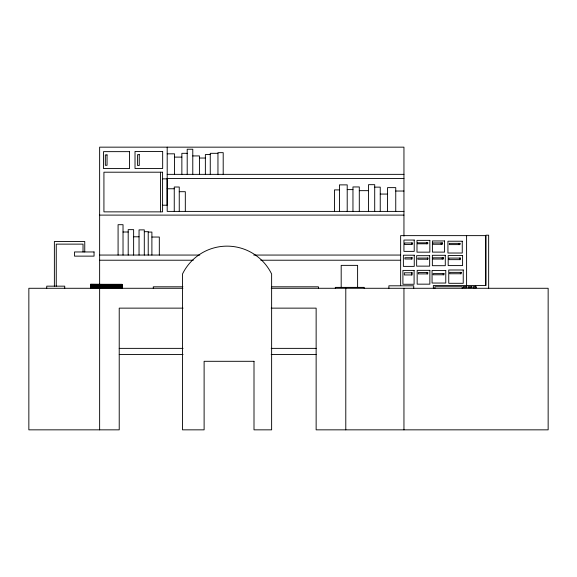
<?xml version="1.0" encoding="UTF-8"?>
<svg xmlns="http://www.w3.org/2000/svg" width="577" height="577" viewBox="0 0 577 577"><rect width="100%" height="100%" fill="white"/><g stroke="black" fill="none" stroke-linecap="round" stroke-linejoin="round"><path stroke-width="0.87" d="M90.502 286.87L122.072 286.661M187.2 153.316L181.863 153.316L181.863 174.355M217.955 153.316L210.266 153.316L210.266 174.355M167.193 153.828L174.528 153.828L174.528 174.355M210.266 154.549L205.369 154.549L205.369 174.355M192.783 155.927L199.426 155.927L199.426 174.355M174.528 157.11L181.863 157.11M199.426 158.033L205.369 158.033M167.193 174.355L403.95 174.355M167.193 178.444L403.95 178.444M162.584 178.856L167.114 178.856L167.114 205.21L162.584 205.21M374.704 187.136L380.243 187.136L380.243 211.398M167.193 188.766L174.254 188.766M347.21 189.609L352.958 189.609M339.435 189.905L334.458 189.905L334.458 211.398M359.298 190.662L368.508 190.662M395.75 191.03L403.95 191.03M179.252 191.694L185.318 191.694L185.318 211.398M380.243 194.067L387.542 194.067M403.95 211.398L167.193 211.398L167.193 147.157M99.633 215.106L403.95 215.106M144.3 231.687L148.224 231.687L148.224 255.056M123.024 232.004L128.195 232.004M148.224 232.077L151.895 232.077L151.895 255.056M133.626 236.794L139.043 236.794M151.895 237.046L159.317 237.046L159.317 255.056M99.633 255.056L199.793 255.056M253.75 255.056L400.351 255.056M99.633 260.22L193.266 260.22M260.797 260.22L400.344 260.22M90.502 288.284L90.502 284.302L122.072 284.302L122.072 288.284M90.502 284.663L122.072 284.663L90.502 284.302M90.502 285.024L122.072 285.024M90.502 285.391L122.072 285.391M90.502 285.759L122.072 285.759M90.502 286.077L122.072 286.077M90.502 286.401L122.072 286.401M182.902 286.805L153.287 286.805L153.287 288.284M271.745 286.805L318.41 286.805L318.41 288.284M90.502 287.339L122.072 287.339M90.502 287.815L122.072 287.815M182.902 288.284L28.85 288.284L28.85 429.843L119.223 429.843L119.223 308.14L183.06 308.14M271.226 288.284L548.15 288.284L548.15 429.843L316.138 429.843L316.138 308.14L271.183 308.14M119.223 348.371L183.06 348.371M271.183 348.371L316.138 348.371M119.223 354.552L183.06 354.552M271.183 354.552L316.138 354.552M488.654 288.284L488.654 235.192L485.971 235.192L485.971 285.528L433.349 285.528L433.349 288.284M485.625 285.608L485.625 235.632L400.64 235.632L400.64 285.608M466.598 235.632L466.598 285.608M462.199 288.284L462.199 286.733L434.921 286.733L434.921 288.284M460.388 272.373L460.388 273.758M459.523 258.085L459.523 259.643M459.018 243.364L459.018 244.612M443.28 273.606L443.28 274.782M442.22 257.811L442.22 259.044M441.16 242.939L441.16 244.251M427.485 258.049L427.485 259.232M427.153 272.553L427.153 273.902M426.612 242.823L426.612 243.79M413.745 288.284L413.745 285.81L388.884 285.81L388.884 288.284M411.56 272.798L411.56 274.948M411.524 242.982L411.524 244.468M411.372 257.717L411.372 259.008M403.95 236.152L403.95 147.157L99.633 147.157L99.633 284.778M403.95 288.284L403.95 429.843M395.75 211.398L395.75 187.626L387.542 187.626L387.542 211.398M374.704 211.398L374.704 184.676L368.508 184.676L368.508 211.398M364.21 288.284L364.21 287.382L335.331 287.382L335.331 288.284M359.298 211.398L359.298 186.948L352.958 186.948L352.958 211.398M357.603 287.382L357.603 265.37L341.187 265.37L341.187 287.382M347.21 211.398L347.21 184.878L339.435 184.878L339.435 211.398M345.789 288.284L345.789 429.843M223.198 174.355L223.198 152.653L217.955 152.653L217.955 174.355M192.783 174.355L192.783 149.227L187.2 149.227L187.2 174.355M179.252 211.398L179.252 187.013L174.254 187.013L174.254 211.398M160.449 172.206L160.449 211.86M144.3 255.056L144.3 229.884L139.043 229.884L139.043 255.056M133.626 255.056L133.626 229.639L128.195 229.639L128.195 255.056M123.024 255.056L123.024 224.691L118.083 224.691L118.083 255.056M99.633 288.284L99.633 429.843M84.754 251.961L84.754 241.511L54.382 241.511L54.382 286.163M83.023 251.961L83.023 244.129L56.257 244.129L56.257 286.163M64.732 288.284L64.732 286.163L46.73 286.163L46.73 288.284M162.664 151.441L135.018 151.441L135.018 168.52L162.664 168.52L162.664 151.441M129.536 151.643L103.521 151.643L103.521 168.571L129.536 168.571L129.536 151.643M139.259 154.672L137.593 154.672L137.593 165.476L139.259 165.476L139.259 154.672M107.055 154.924L105.331 154.924L105.331 165.282L107.055 165.282L107.055 154.924M162.584 172.206L103.925 172.206L103.925 211.86L162.584 211.86L162.584 172.206M414.221 240.061L403.936 240.061L403.936 251.377L414.221 251.377L414.221 240.061M429.829 240.364L416.983 240.364L416.983 252.156L429.829 252.156L429.829 240.364M444.571 240.948L432.418 240.948L432.418 252.106L444.571 252.106L444.571 240.948M462.264 241.222L447.932 241.222L447.932 253.022L462.264 253.022L462.264 241.222M427.752 242.823L417.431 242.823L417.431 243.79L427.752 243.79L427.752 242.823M412.389 242.982L404.708 242.982L404.708 244.468L412.389 244.468L412.389 242.982M442.494 242.939L432.887 242.939L432.887 244.251L442.494 244.251L442.494 242.939M459.999 243.364L449.346 243.364L449.346 244.612L459.999 244.612L459.999 243.364M94.051 251.961L74.512 251.961L74.512 256.13L94.051 256.13L94.051 251.961M414.257 255.2L403.381 255.2L403.381 266.386L414.257 266.386L414.257 255.2M445.285 255.286L432.361 255.286L432.361 265.694L445.285 265.694L445.285 255.286M462.588 255.561L448.185 255.561L448.185 265.593L462.588 265.593L462.588 255.561M429.663 255.683L416.644 255.683L416.644 266.134L429.663 266.134L429.663 255.683M412.115 257.717L404.924 257.717L404.924 259.008L412.115 259.008L412.115 257.717M443.424 257.811L432.938 257.811L432.938 259.044L443.424 259.044L443.424 257.811M427.968 258.049L417.849 258.049L417.849 259.232L427.968 259.232L427.968 258.049M460.424 258.085L448.985 258.085L448.985 259.643L460.424 259.643L460.424 258.085M463.237 270L448.747 270L448.747 283.3L463.237 283.3L463.237 270M429.865 270.353L417.164 270.353L417.164 284.158L429.865 284.158L429.865 270.353M414.091 270.411L402.912 270.411L402.912 284.266L414.091 284.266L414.091 270.411M445.769 270.462L432.058 270.462L432.058 283.047L445.769 283.047L445.769 270.462M461.261 272.373L449.75 272.373L449.75 273.758L461.261 273.758L461.261 272.373M427.752 272.553L418.347 272.553L418.347 273.902L427.752 273.902L427.752 272.553M412.144 272.798L404.326 272.798L404.326 274.948L412.144 274.948L412.144 272.798M444.009 273.606L433.111 273.606L433.111 274.782L444.009 274.782L444.009 273.606M475.52 286.286L472.909 286.747L472.909 287.772L476.378 287.772L476.378 286.747L475.52 286.747L475.52 286.286M466.555 286.524L463.288 286.524L463.288 287.699L466.555 287.699L466.555 286.524M471.524 286.646L467.997 286.646L467.997 287.685L471.524 287.685L471.524 286.646M254.003 361.303L204.114 361.303L204.114 429.843L182.498 429.843L182.498 274.017A49.557 49.557 0 0 1 271.623 274.017L271.623 429.843L254.003 429.843L254.003 361.303"/></g></svg>
